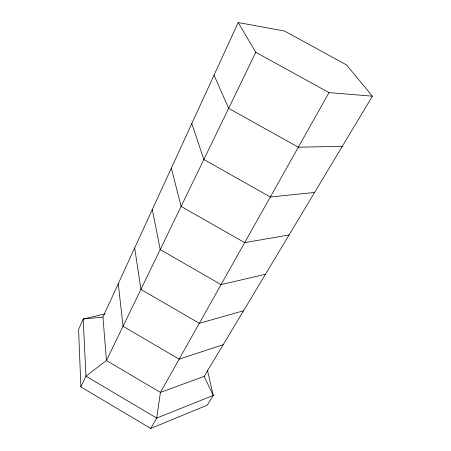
<?xml version="1.0" encoding="UTF-8"?>
<svg xmlns="http://www.w3.org/2000/svg" width="451" height="451" viewBox="0 0 451 451"><rect width="100%" height="100%" fill="white"/><g stroke="black" fill="none" stroke-linecap="round" stroke-linejoin="round"><path stroke-width="0.68" d="M102.935 317.092L238.184 22.55L284.581 31.046L346.52 64.921L372.408 96.181L204.145 376.393L160.443 392.404L106.442 360.541L102.935 317.092L83.204 319.009L78.592 329.495L80.876 386.924L150.752 428.45L207.184 405.184L213.284 395.403L207.545 370.75M80.876 386.924L85.944 376.14L106.442 360.541L255.802 52.293L238.184 22.55M372.408 96.181L329.021 92.607L160.443 392.404L156.7 418.094L150.752 428.45M223.16 344.727L179.143 359.148L123.038 326.287L118.263 283.718M243.546 310.778L199.291 323.316L140.915 289.401L134.68 247.96M104.976 313.885L83.204 319.009L85.944 376.14L156.7 418.094L213.284 395.403L204.145 376.393M265.459 274.287L221.063 284.598L160.212 249.566L152.314 209.552M289.074 234.96L244.656 242.638L181.127 206.411L171.307 168.195M314.601 192.442L270.318 197.002L203.852 159.507L191.816 123.529M342.286 146.344L298.325 147.195L228.646 108.336L214.033 75.142M255.802 52.293L329.021 92.607"/></g></svg>
